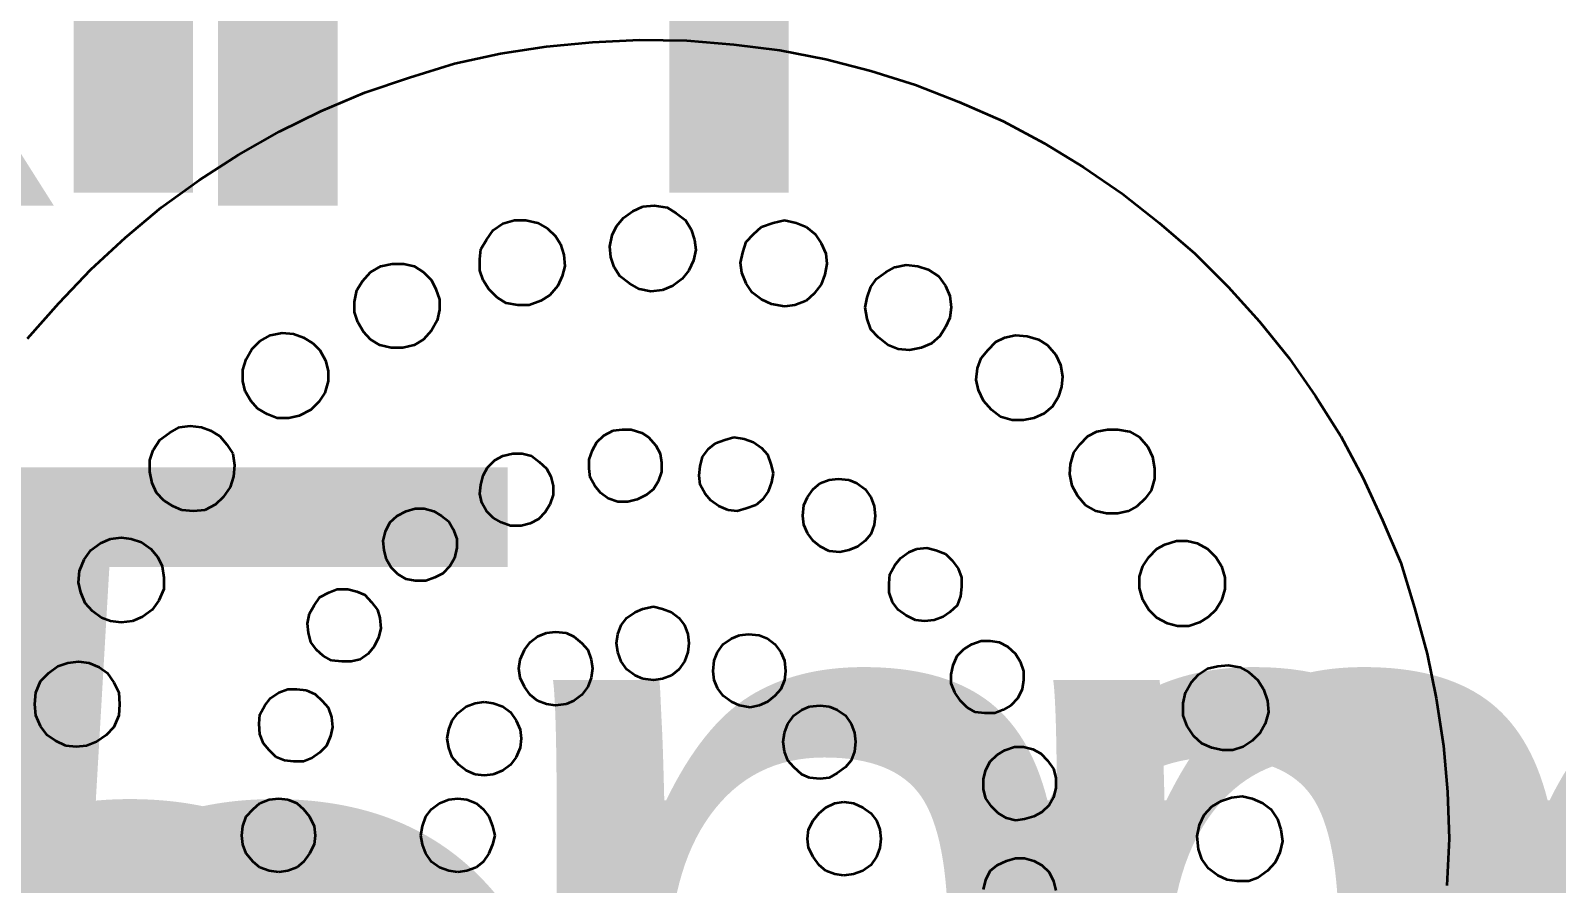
# Model space of a CAD drawing. Header units: millimetres. Extents: x 40 to 499, y -93 to 187.
# Drawn here: x 178.0843 to 178.3341, y 4.3794 to 4.519 of the extents above; entities that cross this region are included whole.
import ezdxf

# ---------------------------------------------------------------- set-up
doc = ezdxf.new("R2010")
doc.units = ezdxf.units.MM
doc.header["$MEASUREMENT"] = 0
doc.layers.add('Layer 1', color=7, linetype='Continuous')
doc.layers.add('Textos', color=7, linetype='Continuous', lineweight=5)
doc.styles.add('Arial', font='arial.ttf')

msp = doc.modelspace()

# ---------------------------------------------------------------- linework, layer by layer
msp.add_circle((169.94575, 37.03752), 130.18325)
at = {"layer": 'Layer 1', "color": 8, "lineweight": 35}
for points in [[(178.16126, 4.51524), (178.16879, 4.51642)], [(178.16879, 4.51642), (178.17632, 4.51712)], [(178.17632, 4.51712), (178.184, 4.51751)], [(178.184, 4.51751), (178.19176, 4.51736)], [(178.19176, 4.51736), (178.19945, 4.51673)], [(178.19945, 4.51673), (178.20698, 4.51579)], [(178.20698, 4.51579), (178.2145, 4.5143)], [(178.14637, 4.51132), (178.15374, 4.51359)], [(178.15374, 4.51359), (178.16126, 4.51524)], [(178.2145, 4.5143), (178.22187, 4.51242)], [(178.13907, 4.50889), (178.14637, 4.51132)], [(178.22187, 4.51242), (178.22917, 4.51014)], [(178.13186, 4.50583), (178.13907, 4.50889)], [(178.22917, 4.51014), (178.2363, 4.50732)], [(178.12511, 4.50246), (178.13186, 4.50583)], [(178.2363, 4.50732), (178.24352, 4.50418)], [(178.24352, 4.50418), (178.25026, 4.50058)], [(178.11837, 4.49869), (178.12511, 4.50246)], [(178.11194, 4.49454), (178.11837, 4.49869)], [(178.25026, 4.50058), (178.25669, 4.49666)], [(178.25669, 4.49666), (178.26304, 4.49227)], [(178.10575, 4.49007), (178.11194, 4.49454)], [(178.26304, 4.49227), (178.26908, 4.48756)], [(178.09987, 4.48513), (178.10575, 4.49007)], [(178.18024, 4.48701), (178.18141, 4.48834)], [(178.18141, 4.48834), (178.1829, 4.48944)], [(178.1829, 4.48944), (178.18455, 4.49023)], [(178.18455, 4.49023), (178.18643, 4.49038)], [(178.18643, 4.49038), (178.18855, 4.49007)], [(178.18855, 4.49007), (178.19004, 4.48913)], [(178.19004, 4.48913), (178.19153, 4.48795)], [(178.15899, 4.48474), (178.16009, 4.48631)], [(178.16009, 4.48631), (178.16165, 4.4874)], [(178.16165, 4.4874), (178.16354, 4.48795)], [(178.16354, 4.48795), (178.16542, 4.48795)], [(178.16542, 4.48795), (178.1673, 4.48756)], [(178.1673, 4.48756), (178.16895, 4.48662)], [(178.16895, 4.48662), (178.17028, 4.48536)], [(178.17953, 4.48552), (178.18024, 4.48701)], [(178.19153, 4.48795), (178.19247, 4.48646)], [(178.19247, 4.48646), (178.19302, 4.48474)], [(178.20149, 4.48442), (178.20266, 4.48568)], [(178.20266, 4.48568), (178.204, 4.48686)], [(178.204, 4.48686), (178.20588, 4.48756)], [(178.20588, 4.48756), (178.20776, 4.48795)], [(178.20776, 4.48795), (178.20964, 4.48756)], [(178.20964, 4.48756), (178.21129, 4.48686)], [(178.21129, 4.48686), (178.21278, 4.48568)], [(178.21278, 4.48568), (178.21372, 4.48419)], [(178.26908, 4.48756), (178.27488, 4.48254)], [(178.09422, 4.47988), (178.09987, 4.48513)], [(178.15789, 4.4816), (178.15805, 4.48325)], [(178.15805, 4.48325), (178.15899, 4.48474)], [(178.17028, 4.48536), (178.17106, 4.48403)], [(178.17106, 4.48403), (178.17161, 4.48231)], [(178.17914, 4.48364), (178.17953, 4.48552)], [(178.1793, 4.48191), (178.17914, 4.48364)], [(178.19302, 4.48474), (178.19326, 4.48309)], [(178.20094, 4.4827), (178.20149, 4.48442)], [(178.21372, 4.48419), (178.2145, 4.48254)], [(178.14166, 4.48043), (178.14354, 4.48082)], [(178.14354, 4.48082), (178.14542, 4.48082)], [(178.14542, 4.48082), (178.14715, 4.48043)], [(178.15789, 4.47972), (178.15789, 4.4816)], [(178.17161, 4.48231), (178.17177, 4.48043)], [(178.17985, 4.48027), (178.1793, 4.48191)], [(178.19286, 4.48137), (178.19208, 4.47972)], [(178.19326, 4.48309), (178.19286, 4.48137)], [(178.20055, 4.48097), (178.20094, 4.4827)], [(178.20078, 4.47933), (178.20055, 4.48097)], [(178.21466, 4.48082), (178.21435, 4.47909)], [(178.2145, 4.48254), (178.21466, 4.48082)], [(178.2258, 4.48027), (178.22768, 4.48066)], [(178.22768, 4.48066), (178.22956, 4.48043)], [(178.27488, 4.48254), (178.28037, 4.47705)], [(178.08897, 4.47439), (178.09422, 4.47988)], [(178.13868, 4.47799), (178.14001, 4.47948)], [(178.14001, 4.47948), (178.14166, 4.48043)], [(178.14715, 4.48043), (178.14864, 4.47948)], [(178.14864, 4.47948), (178.14997, 4.47815)], [(178.14997, 4.47815), (178.15068, 4.47666)], [(178.15844, 4.47815), (178.15789, 4.47972)], [(178.15938, 4.47666), (178.15844, 4.47815)], [(178.17138, 4.47878), (178.17067, 4.47721)], [(178.17177, 4.48043), (178.17138, 4.47878)], [(178.18079, 4.47878), (178.17985, 4.48027)], [(178.18235, 4.4776), (178.18079, 4.47878)], [(178.19098, 4.47839), (178.18949, 4.47721)], [(178.19208, 4.47972), (178.19098, 4.47839)], [(178.20149, 4.4776), (178.20078, 4.47933)], [(178.21435, 4.47909), (178.21372, 4.47745)], [(178.22187, 4.47705), (178.22282, 4.47839)], [(178.22282, 4.47839), (178.22431, 4.47948)], [(178.22431, 4.47948), (178.2258, 4.48027)], [(178.22956, 4.48043), (178.23128, 4.47988)], [(178.23128, 4.47988), (178.23293, 4.47878)], [(178.23293, 4.47878), (178.23411, 4.47721)], [(178.13735, 4.47462), (178.13774, 4.4765)], [(178.13774, 4.4765), (178.13868, 4.47799)], [(178.15068, 4.47666), (178.1513, 4.47501)], [(178.16071, 4.47533), (178.15938, 4.47666)], [(178.16934, 4.47572), (178.16785, 4.47478)], [(178.17067, 4.47721), (178.16934, 4.47572)], [(178.184, 4.47666), (178.18235, 4.4776)], [(178.18588, 4.47627), (178.184, 4.47666)], [(178.18777, 4.4765), (178.18588, 4.47627)], [(178.18949, 4.47721), (178.18777, 4.4765)], [(178.20243, 4.47611), (178.20149, 4.4776)], [(178.204, 4.47501), (178.20243, 4.47611)], [(178.21262, 4.47596), (178.21129, 4.47478)], [(178.21372, 4.47745), (178.21262, 4.47596)], [(178.22125, 4.47533), (178.22187, 4.47705)], [(178.23411, 4.47721), (178.23481, 4.47556)], [(178.28037, 4.47705), (178.28547, 4.47141)], [(178.08387, 4.46858), (178.08897, 4.47439)], [(178.13735, 4.4729), (178.13735, 4.47462)], [(178.1513, 4.47329), (178.15091, 4.47156)], [(178.1513, 4.47501), (178.1513, 4.47329)], [(178.1622, 4.47439), (178.16071, 4.47533)], [(178.16409, 4.47407), (178.1622, 4.47439)], [(178.16597, 4.47407), (178.16409, 4.47407)], [(178.16785, 4.47478), (178.16597, 4.47407)], [(178.20564, 4.47423), (178.204, 4.47501)], [(178.20776, 4.47384), (178.20564, 4.47423)], [(178.20941, 4.47407), (178.20776, 4.47384)], [(178.21129, 4.47478), (178.20941, 4.47407)], [(178.22093, 4.47368), (178.22125, 4.47533)], [(178.22125, 4.4718), (178.22093, 4.47368)], [(178.23481, 4.47556), (178.23505, 4.47368)], [(178.23505, 4.47368), (178.23481, 4.47196)], [(178.1379, 4.47125), (178.13735, 4.4729)], [(178.13884, 4.46968), (178.1379, 4.47125)], [(178.15091, 4.47156), (178.14997, 4.46992)], [(178.22187, 4.47008), (178.22125, 4.4718)], [(178.23481, 4.47196), (178.23411, 4.47047)], [(178.28547, 4.47141), (178.29033, 4.46537)], [(178.12057, 4.46686), (178.1219, 4.46819)], [(178.1219, 4.46819), (178.12363, 4.46913)], [(178.12363, 4.46913), (178.12551, 4.46953)], [(178.12551, 4.46953), (178.12739, 4.46937)], [(178.12739, 4.46937), (178.12904, 4.46874)], [(178.12904, 4.46874), (178.1306, 4.4678)], [(178.14001, 4.46843), (178.13884, 4.46968)], [(178.1415, 4.46749), (178.14001, 4.46843)], [(178.14864, 4.46843), (178.14715, 4.46749)], [(178.14997, 4.46992), (178.14864, 4.46843)], [(178.22313, 4.46874), (178.22187, 4.47008)], [(178.2247, 4.46749), (178.22313, 4.46874)], [(178.23317, 4.46898), (178.23183, 4.4678)], [(178.23411, 4.47047), (178.23317, 4.46898)], [(178.24234, 4.46804), (178.24383, 4.46874)], [(178.24383, 4.46874), (178.24555, 4.46913)], [(178.24555, 4.46913), (178.24744, 4.46898)], [(178.24744, 4.46898), (178.24932, 4.46843)], [(178.24932, 4.46843), (178.25081, 4.46749)], [(178.11963, 4.46521), (178.12057, 4.46686)], [(178.1306, 4.4678), (178.1317, 4.4667)], [(178.1317, 4.4667), (178.13264, 4.46498)], [(178.14339, 4.4671), (178.1415, 4.46749)], [(178.14527, 4.4671), (178.14339, 4.4671)], [(178.14715, 4.46749), (178.14527, 4.4671)], [(178.22634, 4.46686), (178.2247, 4.46749)], [(178.22823, 4.4667), (178.22634, 4.46686)], [(178.23011, 4.4671), (178.22823, 4.4667)], [(178.23183, 4.4678), (178.23011, 4.4671)], [(178.23991, 4.46537), (178.24101, 4.4667)], [(178.24101, 4.4667), (178.24234, 4.46804)], [(178.25081, 4.46749), (178.25214, 4.46592)], [(178.25214, 4.46592), (178.25293, 4.46427)], [(178.11908, 4.46349), (178.11963, 4.46521)], [(178.11908, 4.46161), (178.11908, 4.46349)], [(178.13264, 4.46498), (178.13303, 4.46333)], [(178.13303, 4.46333), (178.13303, 4.46161)], [(178.23913, 4.46184), (178.23936, 4.46372)], [(178.23936, 4.46372), (178.23991, 4.46537)], [(178.25293, 4.46427), (178.25324, 4.46239)], [(178.29033, 4.46537), (178.29464, 4.45918)], [(178.11947, 4.45996), (178.11908, 4.46161)], [(178.13303, 4.46161), (178.13249, 4.45973)], [(178.23952, 4.46012), (178.23913, 4.46184)], [(178.25308, 4.46067), (178.25253, 4.45902)], [(178.25324, 4.46239), (178.25308, 4.46067)], [(178.12041, 4.45839), (178.11947, 4.45996)], [(178.12151, 4.45714), (178.12041, 4.45839)], [(178.13154, 4.45823), (178.13021, 4.4569)], [(178.13249, 4.45973), (178.13154, 4.45823)], [(178.2403, 4.45839), (178.23952, 4.46012)], [(178.24163, 4.4569), (178.2403, 4.45839)], [(178.25253, 4.45902), (178.25159, 4.45745)], [(178.29464, 4.45918), (178.2988, 4.45259)], [(178.12308, 4.4562), (178.12151, 4.45714)], [(178.12472, 4.45557), (178.12308, 4.4562)], [(178.12833, 4.45596), (178.12661, 4.45557)], [(178.13021, 4.4569), (178.12833, 4.45596)], [(178.24312, 4.4558), (178.24163, 4.4569)], [(178.24501, 4.45525), (178.24312, 4.4558)], [(178.25026, 4.45635), (178.24853, 4.45557)], [(178.25159, 4.45745), (178.25026, 4.45635)], [(178.10708, 4.45314), (178.10873, 4.45408)], [(178.10873, 4.45408), (178.11045, 4.45431)], [(178.11045, 4.45431), (178.11233, 4.45408)], [(178.11233, 4.45408), (178.11382, 4.45353)], [(178.11382, 4.45353), (178.11531, 4.45259)], [(178.12661, 4.45557), (178.12472, 4.45557)], [(178.1782, 4.45275), (178.17969, 4.45353)], [(178.17969, 4.45353), (178.18118, 4.45369)], [(178.18118, 4.45369), (178.18267, 4.45369)], [(178.18267, 4.45369), (178.18439, 4.45314)], [(178.24689, 4.45525), (178.24501, 4.45525)], [(178.24853, 4.45557), (178.24689, 4.45525)], [(178.25739, 4.45259), (178.25889, 4.45337)], [(178.25889, 4.45337), (178.26061, 4.45369)], [(178.26061, 4.45369), (178.26233, 4.45369)], [(178.26233, 4.45369), (178.26422, 4.45337)], [(178.26422, 4.45337), (178.26586, 4.45243)], [(178.10441, 4.45032), (178.10551, 4.45204)], [(178.10551, 4.45204), (178.10708, 4.45314)], [(178.11531, 4.45259), (178.11649, 4.45126)], [(178.11649, 4.45126), (178.11743, 4.44977)], [(178.17632, 4.45032), (178.17702, 4.45165)], [(178.17702, 4.45165), (178.1782, 4.45275)], [(178.18439, 4.45314), (178.18549, 4.45243)], [(178.18549, 4.45243), (178.18667, 4.4511)], [(178.18667, 4.4511), (178.18737, 4.44977)], [(178.19529, 4.45055), (178.19647, 4.45149)], [(178.19647, 4.45149), (178.19796, 4.45204)], [(178.19796, 4.45204), (178.19945, 4.45243)], [(178.19945, 4.45243), (178.20117, 4.4522)], [(178.20117, 4.4522), (178.20266, 4.45165)], [(178.20266, 4.45165), (178.204, 4.45071)], [(178.204, 4.45071), (178.20494, 4.44961)], [(178.25512, 4.44992), (178.25606, 4.45126)], [(178.25606, 4.45126), (178.25739, 4.45259)], [(178.26586, 4.45243), (178.2672, 4.45086)], [(178.2672, 4.45086), (178.26798, 4.44922)], [(178.2988, 4.45259), (178.3024, 4.44585)], [(178.10387, 4.44867), (178.10441, 4.45032)], [(178.10387, 4.44679), (178.10387, 4.44867)], [(178.11743, 4.44977), (178.11774, 4.44788)], [(178.15915, 4.44749), (178.16032, 4.44867)], [(178.16032, 4.44867), (178.16165, 4.44937)], [(178.16165, 4.44937), (178.1633, 4.44977)], [(178.1633, 4.44977), (178.16479, 4.44977)], [(178.16479, 4.44977), (178.16636, 4.44937)], [(178.16636, 4.44937), (178.16761, 4.44843)], [(178.16761, 4.44843), (178.16879, 4.44734)], [(178.17577, 4.44882), (178.17632, 4.45032)], [(178.17577, 4.44734), (178.17577, 4.44882)], [(178.18737, 4.44977), (178.18761, 4.44828)], [(178.18761, 4.44828), (178.18761, 4.44679)], [(178.19396, 4.44773), (178.19435, 4.44922)], [(178.19435, 4.44922), (178.19529, 4.45055)], [(178.20494, 4.44961), (178.20549, 4.44804)], [(178.25457, 4.44804), (178.25512, 4.44992)], [(178.26798, 4.44922), (178.26829, 4.44734)], [(178.10426, 4.4449), (178.10387, 4.44679)], [(178.11759, 4.446), (178.11704, 4.44428)], [(178.11774, 4.44788), (178.11759, 4.446)], [(178.15805, 4.44467), (178.15844, 4.44616)], [(178.15844, 4.44616), (178.15915, 4.44749)], [(178.16879, 4.44734), (178.1695, 4.446)], [(178.1695, 4.446), (178.16989, 4.44451)], [(178.17593, 4.44585), (178.17577, 4.44734)], [(178.17671, 4.44451), (178.17593, 4.44585)], [(178.18761, 4.44679), (178.18706, 4.44522)], [(178.1938, 4.44616), (178.19396, 4.44773)], [(178.19396, 4.44467), (178.1938, 4.44616)], [(178.20549, 4.44804), (178.20588, 4.44655)], [(178.20588, 4.44655), (178.20564, 4.44506)], [(178.25442, 4.44639), (178.25457, 4.44804)], [(178.25481, 4.44451), (178.25442, 4.44639)], [(178.26829, 4.44734), (178.26829, 4.44561)], [(178.3024, 4.44585), (178.30562, 4.43887)], [(178.10496, 4.44334), (178.10426, 4.4449)], [(178.10614, 4.44208), (178.10496, 4.44334)], [(178.11704, 4.44428), (178.11586, 4.44263)], [(178.15789, 4.44318), (178.15805, 4.44467)], [(178.1582, 4.44169), (178.15789, 4.44318)], [(178.16989, 4.44451), (178.16989, 4.44302)], [(178.17765, 4.44334), (178.17671, 4.44451)], [(178.17891, 4.4424), (178.17765, 4.44334)], [(178.18628, 4.44396), (178.18518, 4.44302)], [(178.18706, 4.44522), (178.18628, 4.44396)], [(178.19474, 4.44318), (178.19396, 4.44467)], [(178.19568, 4.44208), (178.19474, 4.44318)], [(178.20509, 4.44357), (178.20415, 4.44224)], [(178.20564, 4.44506), (178.20509, 4.44357)], [(178.21152, 4.44263), (178.21246, 4.44396)], [(178.21246, 4.44396), (178.21356, 4.4449)], [(178.21356, 4.4449), (178.21505, 4.44545)], [(178.21505, 4.44545), (178.21654, 4.44561)], [(178.21654, 4.44561), (178.21827, 4.44545)], [(178.21827, 4.44545), (178.2196, 4.4449)], [(178.2196, 4.4449), (178.22093, 4.44396)], [(178.22093, 4.44396), (178.22187, 4.44263)], [(178.25575, 4.44279), (178.25481, 4.44451)], [(178.26775, 4.44373), (178.2668, 4.4424)], [(178.26829, 4.44561), (178.26775, 4.44373)], [(178.10763, 4.44114), (178.10614, 4.44208)], [(178.10912, 4.44051), (178.10763, 4.44114)], [(178.11461, 4.44145), (178.11288, 4.44051)], [(178.11586, 4.44263), (178.11461, 4.44145)], [(178.14581, 4.44036), (178.14731, 4.44075)], [(178.14731, 4.44075), (178.14879, 4.44075)], [(178.14879, 4.44075), (178.15036, 4.44036)], [(178.15899, 4.44036), (178.1582, 4.44169)], [(178.16934, 4.44145), (178.16855, 4.4402)], [(178.16989, 4.44302), (178.16934, 4.44145)], [(178.18047, 4.44185), (178.17891, 4.4424)], [(178.18212, 4.44185), (178.18047, 4.44185)], [(178.18361, 4.44224), (178.18212, 4.44185)], [(178.18518, 4.44302), (178.18361, 4.44224)], [(178.19702, 4.44114), (178.19568, 4.44208)], [(178.19851, 4.44051), (178.19702, 4.44114)], [(178.20149, 4.44075), (178.2, 4.44036)], [(178.20306, 4.4413), (178.20149, 4.44075)], [(178.20415, 4.44224), (178.20306, 4.4413)], [(178.21074, 4.43957), (178.2109, 4.4413)], [(178.2109, 4.4413), (178.21152, 4.44263)], [(178.22187, 4.44263), (178.22242, 4.44114)], [(178.22242, 4.44114), (178.22258, 4.43957)], [(178.257, 4.4413), (178.25575, 4.44279)], [(178.25873, 4.44036), (178.257, 4.4413)], [(178.26547, 4.44114), (178.26398, 4.44036)], [(178.2668, 4.4424), (178.26547, 4.44114)], [(178.111, 4.44036), (178.10912, 4.44051)], [(178.11288, 4.44051), (178.111, 4.44036)], [(178.14244, 4.43699), (178.14315, 4.43847)], [(178.14315, 4.43847), (178.14433, 4.43957)], [(178.14433, 4.43957), (178.14581, 4.44036)], [(178.15036, 4.44036), (178.15162, 4.43957)], [(178.15162, 4.43957), (178.15279, 4.43863)], [(178.15279, 4.43863), (178.1535, 4.43738)], [(178.16009, 4.43926), (178.15899, 4.44036)], [(178.16142, 4.43847), (178.16009, 4.43926)], [(178.16291, 4.43793), (178.16142, 4.43847)], [(178.16612, 4.43832), (178.16463, 4.43793)], [(178.16746, 4.43902), (178.16612, 4.43832)], [(178.16855, 4.4402), (178.16746, 4.43902)], [(178.2, 4.44036), (178.19851, 4.44051)], [(178.2109, 4.43808), (178.21074, 4.43957)], [(178.22258, 4.43957), (178.22242, 4.43808)], [(178.26045, 4.43997), (178.25873, 4.44036)], [(178.26233, 4.43997), (178.26045, 4.43997)], [(178.26398, 4.44036), (178.26233, 4.43997)], [(178.30562, 4.43887), (178.3086, 4.43189)], [(178.09579, 4.4351), (178.09744, 4.43581)], [(178.09744, 4.43581), (178.09916, 4.43604)], [(178.09916, 4.43604), (178.10081, 4.43581)], [(178.10081, 4.43581), (178.10253, 4.43526)], [(178.14205, 4.4355), (178.14244, 4.43699)], [(178.1535, 4.43738), (178.15413, 4.43581)], [(178.15413, 4.43581), (178.15413, 4.43432)], [(178.16463, 4.43793), (178.16291, 4.43793)], [(178.21152, 4.43675), (178.2109, 4.43808)], [(178.21246, 4.4355), (178.21152, 4.43675)], [(178.22187, 4.43659), (178.22093, 4.4355)], [(178.22242, 4.43808), (178.22187, 4.43659)], [(178.09312, 4.43244), (178.09422, 4.43393)], [(178.09422, 4.43393), (178.09579, 4.4351)], [(178.10253, 4.43526), (178.10402, 4.43416)], [(178.10402, 4.43416), (178.1052, 4.43283)], [(178.14221, 4.43393), (178.14205, 4.4355)], [(178.1426, 4.43244), (178.14221, 4.43393)], [(178.15413, 4.43432), (178.15374, 4.43267)], [(178.21356, 4.43455), (178.21246, 4.4355)], [(178.21505, 4.43377), (178.21356, 4.43455)], [(178.21678, 4.43361), (178.21505, 4.43377)], [(178.21827, 4.43393), (178.21678, 4.43361)], [(178.21976, 4.43455), (178.21827, 4.43393)], [(178.22093, 4.4355), (178.21976, 4.43455)], [(178.22674, 4.43267), (178.22807, 4.43361)], [(178.22807, 4.43361), (178.2294, 4.43416)], [(178.2294, 4.43416), (178.23105, 4.43432)], [(178.23105, 4.43432), (178.23254, 4.43393)], [(178.23254, 4.43393), (178.23411, 4.43338)], [(178.23411, 4.43338), (178.2352, 4.43228)], [(178.26735, 4.43283), (178.26869, 4.43416)], [(178.26869, 4.43416), (178.27002, 4.43487)], [(178.27002, 4.43487), (178.2719, 4.4355)], [(178.2719, 4.4355), (178.27363, 4.4355)], [(178.27363, 4.4355), (178.27527, 4.4351)], [(178.27527, 4.4351), (178.277, 4.43416)], [(178.277, 4.43416), (178.27833, 4.43283)], [(178.09234, 4.43056), (178.09312, 4.43244)], [(178.1052, 4.43283), (178.1059, 4.43134)], [(178.1059, 4.43134), (178.10614, 4.42946)], [(178.14339, 4.4311), (178.1426, 4.43244)], [(178.14448, 4.43001), (178.14339, 4.4311)], [(178.15295, 4.43134), (178.15185, 4.43016)], [(178.15374, 4.43267), (178.15295, 4.43134)], [(178.22501, 4.43001), (178.2258, 4.4315)], [(178.2258, 4.4315), (178.22674, 4.43267)], [(178.2352, 4.43228), (178.23615, 4.43095)], [(178.23615, 4.43095), (178.23669, 4.42946)], [(178.26586, 4.42962), (178.26641, 4.43134)], [(178.26641, 4.43134), (178.26735, 4.43283)], [(178.27833, 4.43283), (178.27927, 4.43134)], [(178.27927, 4.43134), (178.27982, 4.42946)], [(178.3086, 4.43189), (178.31087, 4.42452)], [(178.09218, 4.42867), (178.09234, 4.43056)], [(178.09257, 4.42703), (178.09218, 4.42867)], [(178.10614, 4.42946), (178.10614, 4.42758)], [(178.14581, 4.42922), (178.14448, 4.43001)], [(178.14731, 4.42891), (178.14581, 4.42922)], [(178.14903, 4.42891), (178.14731, 4.42891)], [(178.15052, 4.42946), (178.14903, 4.42891)], [(178.15185, 4.43016), (178.15052, 4.42946)], [(178.22485, 4.42852), (178.22501, 4.43001)], [(178.22485, 4.42703), (178.22485, 4.42852)], [(178.23669, 4.42946), (178.23669, 4.42797)], [(178.26586, 4.42773), (178.26586, 4.42962)], [(178.27982, 4.42946), (178.27982, 4.42758)], [(178.09328, 4.4253), (178.09257, 4.42703)], [(178.10535, 4.42569), (178.10426, 4.4242)], [(178.10614, 4.42758), (178.10535, 4.42569)], [(178.13076, 4.42491), (178.1317, 4.42624)], [(178.1317, 4.42624), (178.13319, 4.42703)], [(178.13319, 4.42703), (178.13452, 4.42758)], [(178.13452, 4.42758), (178.13625, 4.42758)], [(178.13625, 4.42758), (178.13774, 4.42718)], [(178.13774, 4.42718), (178.13907, 4.42664)], [(178.13907, 4.42664), (178.14017, 4.42546)], [(178.2254, 4.42546), (178.22485, 4.42703)], [(178.23654, 4.4264), (178.23599, 4.42491)], [(178.23669, 4.42797), (178.23654, 4.4264)], [(178.26641, 4.42585), (178.26586, 4.42773)], [(178.26735, 4.4242), (178.26641, 4.42585)], [(178.27927, 4.42569), (178.27833, 4.4242)], [(178.27982, 4.42758), (178.27927, 4.42569)], [(178.09446, 4.42397), (178.09328, 4.4253)], [(178.09595, 4.42287), (178.09446, 4.42397)], [(178.10426, 4.4242), (178.10269, 4.42303)], [(178.12966, 4.42193), (178.12998, 4.42358)], [(178.12998, 4.42358), (178.13076, 4.42491)], [(178.14017, 4.42546), (178.14111, 4.4242)], [(178.14111, 4.4242), (178.1415, 4.42287)], [(178.18196, 4.42287), (178.1833, 4.42381)], [(178.1833, 4.42381), (178.18455, 4.42436)], [(178.18455, 4.42436), (178.18628, 4.42475)], [(178.18628, 4.42475), (178.18777, 4.42436)], [(178.18777, 4.42436), (178.18926, 4.42381)], [(178.18926, 4.42381), (178.19043, 4.42287)], [(178.22634, 4.4242), (178.2254, 4.42546)], [(178.22768, 4.42326), (178.22634, 4.4242)], [(178.22917, 4.42248), (178.22768, 4.42326)], [(178.23481, 4.42381), (178.23372, 4.42303)], [(178.23599, 4.42491), (178.23481, 4.42381)], [(178.26869, 4.42287), (178.26735, 4.4242)], [(178.27833, 4.4242), (178.27715, 4.42303)], [(178.31087, 4.42452), (178.31291, 4.41699)], [(178.09744, 4.42232), (178.09595, 4.42287)], [(178.09916, 4.42209), (178.09744, 4.42232)], [(178.10104, 4.42232), (178.09916, 4.42209)], [(178.10269, 4.42303), (178.10104, 4.42232)], [(178.12982, 4.42044), (178.12966, 4.42193)], [(178.14166, 4.42115), (178.14127, 4.41966)], [(178.1415, 4.42287), (178.14166, 4.42115)], [(178.18047, 4.42021), (178.18102, 4.42169)], [(178.18102, 4.42169), (178.18196, 4.42287)], [(178.19043, 4.42287), (178.19137, 4.42169)], [(178.19137, 4.42169), (178.19192, 4.42021)], [(178.23066, 4.42232), (178.22917, 4.42248)], [(178.23222, 4.42248), (178.23066, 4.42232)], [(178.23372, 4.42303), (178.23222, 4.42248)], [(178.27041, 4.42193), (178.26869, 4.42287)], [(178.27206, 4.42154), (178.27041, 4.42193)], [(178.27394, 4.42154), (178.27206, 4.42154)], [(178.27567, 4.42209), (178.27394, 4.42154)], [(178.27715, 4.42303), (178.27567, 4.42209)], [(178.13021, 4.41887), (178.12982, 4.42044)], [(178.13115, 4.41762), (178.13021, 4.41887)], [(178.14127, 4.41966), (178.14056, 4.41817)], [(178.16518, 4.41762), (178.16612, 4.41887)], [(178.16612, 4.41887), (178.1673, 4.41981)], [(178.1673, 4.41981), (178.16879, 4.42044)], [(178.16879, 4.42044), (178.17028, 4.4206)], [(178.17028, 4.4206), (178.172, 4.42044)], [(178.172, 4.42044), (178.17326, 4.41981)], [(178.17326, 4.41981), (178.17459, 4.41871)], [(178.17459, 4.41871), (178.17553, 4.41762)], [(178.18024, 4.41871), (178.18047, 4.42021)], [(178.18047, 4.41723), (178.18024, 4.41871)], [(178.19192, 4.42021), (178.19208, 4.41871)], [(178.19208, 4.41871), (178.19192, 4.41723)], [(178.19678, 4.41723), (178.19772, 4.41856)], [(178.19772, 4.41856), (178.19906, 4.4195)], [(178.19906, 4.4195), (178.20039, 4.42005)], [(178.20039, 4.42005), (178.20188, 4.42021)], [(178.20188, 4.42021), (178.20361, 4.42005)], [(178.20361, 4.42005), (178.20494, 4.4195)], [(178.20494, 4.4195), (178.20619, 4.41856)], [(178.20619, 4.41856), (178.20713, 4.41723)], [(178.23709, 4.41777), (178.23842, 4.41856)], [(178.23842, 4.41856), (178.23991, 4.41911)], [(178.23991, 4.41911), (178.2414, 4.41911)], [(178.2414, 4.41911), (178.24289, 4.41887)], [(178.24289, 4.41887), (178.24422, 4.41817)], [(178.09046, 4.4155), (178.09218, 4.41574)], [(178.09218, 4.41574), (178.09391, 4.4155)], [(178.13225, 4.41668), (178.13115, 4.41762)], [(178.13358, 4.41589), (178.13225, 4.41668)], [(178.13531, 4.41574), (178.13358, 4.41589)], [(178.1368, 4.41574), (178.13531, 4.41574)], [(178.13829, 4.41605), (178.1368, 4.41574)], [(178.13962, 4.41699), (178.13829, 4.41605)], [(178.14056, 4.41817), (178.13962, 4.41699)], [(178.16424, 4.41456), (178.16448, 4.41605)], [(178.16448, 4.41605), (178.16518, 4.41762)], [(178.17553, 4.41762), (178.17608, 4.41605)], [(178.17608, 4.41605), (178.17632, 4.41456)], [(178.18102, 4.41574), (178.18047, 4.41723)], [(178.18196, 4.4144), (178.18102, 4.41574)], [(178.19137, 4.41574), (178.19043, 4.4144)], [(178.19192, 4.41723), (178.19137, 4.41574)], [(178.19608, 4.41417), (178.19623, 4.41589)], [(178.19623, 4.41589), (178.19678, 4.41723)], [(178.20713, 4.41723), (178.20776, 4.41589)], [(178.20776, 4.41589), (178.20792, 4.41417)], [(178.23536, 4.41511), (178.23599, 4.41668)], [(178.23599, 4.41668), (178.23709, 4.41777)], [(178.24422, 4.41817), (178.24555, 4.41699)], [(178.24555, 4.41699), (178.24634, 4.41574)], [(178.24634, 4.41574), (178.24689, 4.41417)], [(178.31291, 4.41699), (178.3144, 4.4097)], [(178.08599, 4.41252), (178.08732, 4.41385)], [(178.08732, 4.41385), (178.08881, 4.41495)], [(178.08881, 4.41495), (178.09046, 4.4155)], [(178.09391, 4.4155), (178.09555, 4.41479)], [(178.09555, 4.41479), (178.09689, 4.41385)], [(178.09689, 4.41385), (178.09798, 4.41229)], [(178.16448, 4.41307), (178.16424, 4.41456)], [(178.17632, 4.41456), (178.17608, 4.41307)], [(178.1833, 4.41346), (178.18196, 4.4144)], [(178.18455, 4.41291), (178.1833, 4.41346)], [(178.18926, 4.41346), (178.18777, 4.41291)], [(178.19043, 4.4144), (178.18926, 4.41346)], [(178.19623, 4.41268), (178.19608, 4.41417)], [(178.20792, 4.41417), (178.20776, 4.41268)], [(178.23505, 4.41362), (178.23536, 4.41511)], [(178.23505, 4.41213), (178.23505, 4.41362)], [(178.24689, 4.41417), (178.24689, 4.41268)], [(178.27433, 4.41229), (178.27551, 4.41362)], [(178.27551, 4.41362), (178.277, 4.41456)], [(178.277, 4.41456), (178.27865, 4.41495)], [(178.27865, 4.41495), (178.28037, 4.41511)], [(178.28037, 4.41511), (178.28225, 4.41479)], [(178.28225, 4.41479), (178.28374, 4.41401)], [(178.28374, 4.41401), (178.28523, 4.41268)], [(178.0852, 4.41064), (178.08599, 4.41252)], [(178.09798, 4.41229), (178.09877, 4.41064)], [(178.12496, 4.41064), (178.12645, 4.41119)], [(178.12645, 4.41119), (178.12794, 4.41119)], [(178.12794, 4.41119), (178.12943, 4.41103)], [(178.12943, 4.41103), (178.13092, 4.4104)], [(178.16518, 4.41158), (178.16448, 4.41307)], [(178.16612, 4.41025), (178.16518, 4.41158)], [(178.17553, 4.41158), (178.17459, 4.41025)], [(178.17608, 4.41307), (178.17553, 4.41158)], [(178.18628, 4.41268), (178.18455, 4.41291)], [(178.18777, 4.41291), (178.18628, 4.41268)], [(178.19678, 4.41134), (178.19623, 4.41268)], [(178.19772, 4.41009), (178.19678, 4.41134)], [(178.20713, 4.41119), (178.20619, 4.41009)], [(178.20776, 4.41268), (178.20713, 4.41119)], [(178.2356, 4.41064), (178.23505, 4.41213)], [(178.24665, 4.41119), (178.24595, 4.4097)], [(178.24689, 4.41268), (178.24665, 4.41119)], [(178.27339, 4.41064), (178.27433, 4.41229)], [(178.28523, 4.41268), (178.28617, 4.41119)], [(178.28617, 4.41119), (178.2868, 4.40931)], [(178.08505, 4.40876), (178.0852, 4.41064)], [(178.0852, 4.40688), (178.08505, 4.40876)], [(178.09877, 4.41064), (178.09893, 4.40876)], [(178.09893, 4.40876), (178.09877, 4.40688)], [(178.1219, 4.40703), (178.12268, 4.40852)], [(178.12268, 4.40852), (178.12363, 4.4097)], [(178.12363, 4.4097), (178.12496, 4.41064)], [(178.13092, 4.4104), (178.13209, 4.40931)], [(178.13209, 4.40931), (178.13303, 4.40821)], [(178.13303, 4.40821), (178.13358, 4.40664)], [(178.15428, 4.40727), (178.15562, 4.40836)], [(178.15562, 4.40836), (178.15711, 4.40891)], [(178.15711, 4.40891), (178.1586, 4.40915)], [(178.1586, 4.40915), (178.16009, 4.40891)], [(178.16009, 4.40891), (178.16165, 4.40836)], [(178.16165, 4.40836), (178.16291, 4.40742)], [(178.1673, 4.40931), (178.16612, 4.41025)], [(178.16879, 4.40876), (178.1673, 4.40931)], [(178.17028, 4.40852), (178.16879, 4.40876)], [(178.172, 4.40876), (178.17028, 4.40852)], [(178.17326, 4.40931), (178.172, 4.40876)], [(178.17459, 4.41025), (178.17326, 4.40931)], [(178.19906, 4.40915), (178.19772, 4.41009)], [(178.20039, 4.40852), (178.19906, 4.40915)], [(178.20211, 4.40821), (178.20039, 4.40852)], [(178.20361, 4.40852), (178.20211, 4.40821)], [(178.20494, 4.40915), (178.20361, 4.40852)], [(178.20619, 4.41009), (178.20494, 4.40915)], [(178.21058, 4.40782), (178.21184, 4.40836)], [(178.21184, 4.40836), (178.21356, 4.40852)], [(178.21356, 4.40852), (178.21505, 4.40836)], [(178.21505, 4.40836), (178.21639, 4.40782)], [(178.23654, 4.40931), (178.2356, 4.41064)], [(178.23764, 4.40821), (178.23654, 4.40931)], [(178.23897, 4.40742), (178.23764, 4.40821)], [(178.24477, 4.40852), (178.24352, 4.40782)], [(178.24595, 4.4097), (178.24477, 4.40852)], [(178.273, 4.40891), (178.27339, 4.41064)], [(178.273, 4.40688), (178.273, 4.40891)], [(178.2868, 4.40931), (178.28696, 4.40742)], [(178.3144, 4.4097), (178.31558, 4.40193)], [(178.08599, 4.40515), (178.0852, 4.40688)], [(178.09877, 4.40688), (178.09798, 4.40499)], [(178.12174, 4.40554), (178.1219, 4.40703)], [(178.13358, 4.40664), (178.13374, 4.40499)], [(178.15279, 4.4046), (178.15334, 4.40609)], [(178.15334, 4.40609), (178.15428, 4.40727)], [(178.16291, 4.40742), (178.16385, 4.40609)], [(178.16385, 4.40609), (178.16448, 4.4046)], [(178.20831, 4.40554), (178.20925, 4.40688)], [(178.20925, 4.40688), (178.21058, 4.40782)], [(178.21639, 4.40782), (178.21772, 4.40688)], [(178.21772, 4.40688), (178.21866, 4.40554)], [(178.24046, 4.40727), (178.23897, 4.40742)], [(178.24218, 4.40727), (178.24046, 4.40727)], [(178.24352, 4.40782), (178.24218, 4.40727)], [(178.27363, 4.40515), (178.273, 4.40688)], [(178.28696, 4.40742), (178.28641, 4.40554)], [(178.08709, 4.40366), (178.08599, 4.40515)], [(178.08842, 4.40272), (178.08709, 4.40366)], [(178.09673, 4.40366), (178.09516, 4.40256)], [(178.09798, 4.40499), (178.09673, 4.40366)], [(178.1219, 4.40382), (178.12174, 4.40554)], [(178.12245, 4.40233), (178.1219, 4.40382)], [(178.13343, 4.4035), (178.1328, 4.40193)], [(178.13374, 4.40499), (178.13343, 4.4035)], [(178.15256, 4.40311), (178.15279, 4.4046)], [(178.16448, 4.4046), (178.16463, 4.40311)], [(178.20753, 4.40256), (178.20776, 4.40405)], [(178.20776, 4.40405), (178.20831, 4.40554)], [(178.21866, 4.40554), (178.21921, 4.40405)], [(178.21921, 4.40405), (178.21937, 4.40256)], [(178.27472, 4.4035), (178.27363, 4.40515)], [(178.27606, 4.40233), (178.27472, 4.4035)], [(178.28562, 4.40405), (178.28429, 4.40272)], [(178.28641, 4.40554), (178.28562, 4.40405)], [(178.09014, 4.40193), (178.08842, 4.40272)], [(178.09179, 4.40178), (178.09014, 4.40193)], [(178.09352, 4.40193), (178.09179, 4.40178)], [(178.09516, 4.40256), (178.09352, 4.40193)], [(178.12339, 4.40123), (178.12245, 4.40233)], [(178.12457, 4.40005), (178.12339, 4.40123)], [(178.1317, 4.40084), (178.13037, 4.3999)], [(178.1328, 4.40193), (178.1317, 4.40084)], [(178.15279, 4.40162), (178.15256, 4.40311)], [(178.15334, 4.40005), (178.15279, 4.40162)], [(178.16448, 4.40162), (178.16385, 4.40005)], [(178.16463, 4.40311), (178.16448, 4.40162)], [(178.20776, 4.40099), (178.20753, 4.40256)], [(178.20831, 4.3995), (178.20776, 4.40099)], [(178.21921, 4.40099), (178.21866, 4.3995)], [(178.21937, 4.40256), (178.21921, 4.40099)], [(178.24257, 4.40045), (178.24383, 4.40123)], [(178.24383, 4.40123), (178.2454, 4.40178)], [(178.2454, 4.40178), (178.24689, 4.40178)], [(178.24689, 4.40178), (178.24838, 4.40139)], [(178.24838, 4.40139), (178.24971, 4.40068)], [(178.2777, 4.40162), (178.27606, 4.40233)], [(178.27943, 4.40123), (178.2777, 4.40162)], [(178.28115, 4.40123), (178.27943, 4.40123)], [(178.2828, 4.40178), (178.28115, 4.40123)], [(178.28429, 4.40272), (178.2828, 4.40178)], [(178.31558, 4.40193), (178.31628, 4.39441)], [(178.1259, 4.3995), (178.12457, 4.40005)], [(178.12739, 4.39935), (178.1259, 4.3995)], [(178.12904, 4.39935), (178.12739, 4.39935)], [(178.13037, 4.3999), (178.12904, 4.39935)], [(178.15444, 4.3988), (178.15334, 4.40005)], [(178.15562, 4.39786), (178.15444, 4.3988)], [(178.16291, 4.3988), (178.16165, 4.39786)], [(178.16385, 4.40005), (178.16291, 4.3988)], [(178.20925, 4.39841), (178.20831, 4.3995)], [(178.21058, 4.39723), (178.20925, 4.39841)], [(178.21772, 4.39841), (178.21639, 4.39747)], [(178.21866, 4.3995), (178.21772, 4.39841)], [(178.24069, 4.39801), (178.2414, 4.39935)], [(178.2414, 4.39935), (178.24257, 4.40045)], [(178.24971, 4.40068), (178.25081, 4.3995)], [(178.25081, 4.3995), (178.25175, 4.39817)], [(178.15711, 4.39723), (178.15562, 4.39786)], [(178.1586, 4.39707), (178.15711, 4.39723)], [(178.16009, 4.39723), (178.1586, 4.39707)], [(178.16165, 4.39786), (178.16009, 4.39723)], [(178.21184, 4.39668), (178.21058, 4.39723)], [(178.21356, 4.39652), (178.21184, 4.39668)], [(178.21505, 4.39668), (178.21356, 4.39652)], [(178.21639, 4.39747), (178.21505, 4.39668)], [(178.2403, 4.39652), (178.24069, 4.39801)], [(178.2403, 4.3948), (178.2403, 4.39652)], [(178.25175, 4.39817), (178.25214, 4.39668)], [(178.25214, 4.39668), (178.25214, 4.39504)], [(178.12339, 4.39315), (178.12496, 4.39331)], [(178.12496, 4.39331), (178.12645, 4.39315)], [(178.15279, 4.39315), (178.15428, 4.39331)], [(178.15428, 4.39331), (178.15577, 4.39315)], [(178.24069, 4.39331), (178.2403, 4.3948)], [(178.24163, 4.39198), (178.24069, 4.39331)], [(178.25175, 4.39347), (178.25104, 4.39221)], [(178.25214, 4.39504), (178.25175, 4.39347)], [(178.27927, 4.39292), (178.28092, 4.39347)], [(178.28092, 4.39347), (178.28264, 4.3937)], [(178.28264, 4.3937), (178.28429, 4.39331)], [(178.28429, 4.39331), (178.28602, 4.39253)], [(178.31628, 4.39441), (178.31652, 4.38672)], [(178.11963, 4.39033), (178.1208, 4.39158)], [(178.1208, 4.39158), (178.1219, 4.39253)], [(178.1219, 4.39253), (178.12339, 4.39315)], [(178.12645, 4.39315), (178.12794, 4.39253)], [(178.12794, 4.39253), (178.12904, 4.39158)], [(178.12904, 4.39158), (178.12998, 4.39033)], [(178.14903, 4.39033), (178.14997, 4.39158)], [(178.14997, 4.39158), (178.1513, 4.39253)], [(178.1513, 4.39253), (178.15279, 4.39315)], [(178.15577, 4.39315), (178.15726, 4.39253)], [(178.15726, 4.39253), (178.15844, 4.39158)], [(178.15844, 4.39158), (178.15938, 4.39033)], [(178.21246, 4.3897), (178.21341, 4.39088)], [(178.21341, 4.39088), (178.2145, 4.39182)], [(178.2145, 4.39182), (178.21599, 4.39253)], [(178.21599, 4.39253), (178.21748, 4.39276)], [(178.21748, 4.39276), (178.21905, 4.39253)], [(178.21905, 4.39253), (178.22054, 4.39182)], [(178.22054, 4.39182), (178.22187, 4.39088)], [(178.22187, 4.39088), (178.22282, 4.3897)], [(178.24273, 4.39088), (178.24163, 4.39198)], [(178.24407, 4.3901), (178.24273, 4.39088)], [(178.24987, 4.39104), (178.24853, 4.39033)], [(178.25104, 4.39221), (178.24987, 4.39104)], [(178.27645, 4.39064), (178.2777, 4.39198)], [(178.2777, 4.39198), (178.27927, 4.39292)], [(178.28602, 4.39253), (178.28735, 4.39158)], [(178.28735, 4.39158), (178.28845, 4.38994)], [(178.11892, 4.38727), (178.11908, 4.38876)], [(178.11908, 4.38876), (178.11963, 4.39033)], [(178.12998, 4.39033), (178.13076, 4.38876)], [(178.13076, 4.38876), (178.13092, 4.38727)], [(178.14825, 4.38727), (178.14848, 4.38876)], [(178.14848, 4.38876), (178.14903, 4.39033)], [(178.15938, 4.39033), (178.15993, 4.38876)], [(178.15993, 4.38876), (178.16032, 4.38727)], [(178.21168, 4.38821), (178.21246, 4.3897)], [(178.22282, 4.3897), (178.22337, 4.38821)], [(178.24555, 4.3897), (178.24407, 4.3901)], [(178.24704, 4.38994), (178.24555, 4.3897)], [(178.24853, 4.39033), (178.24704, 4.38994)], [(178.27527, 4.38712), (178.27567, 4.389)], [(178.27567, 4.389), (178.27645, 4.39064)], [(178.28845, 4.38994), (178.289, 4.38821)], [(178.11908, 4.38578), (178.11892, 4.38727)], [(178.11963, 4.38429), (178.11908, 4.38578)], [(178.13076, 4.38578), (178.12998, 4.38429)], [(178.13092, 4.38727), (178.13076, 4.38578)], [(178.14848, 4.38578), (178.14825, 4.38727)], [(178.14903, 4.38429), (178.14848, 4.38578)], [(178.15993, 4.38578), (178.15938, 4.38429)], [(178.16032, 4.38727), (178.15993, 4.38578)], [(178.21152, 4.38672), (178.21168, 4.38821)], [(178.21168, 4.38523), (178.21152, 4.38672)], [(178.22337, 4.38821), (178.22352, 4.38672)], [(178.22352, 4.38672), (178.22337, 4.38523)], [(178.27551, 4.385), (178.27527, 4.38712)], [(178.28923, 4.38633), (178.28884, 4.38445)], [(178.289, 4.38821), (178.28923, 4.38633)], [(178.31652, 4.38672), (178.31613, 4.37904)], [(178.1208, 4.38296), (178.11963, 4.38429)], [(178.12998, 4.38429), (178.12904, 4.38296)], [(178.14997, 4.38296), (178.14903, 4.38429)], [(178.15938, 4.38429), (178.15844, 4.38296)], [(178.21246, 4.38374), (178.21168, 4.38523)], [(178.21341, 4.38241), (178.21246, 4.38374)], [(178.22282, 4.38374), (178.22187, 4.38241)], [(178.22337, 4.38523), (178.22282, 4.38374)], [(178.24407, 4.38312), (178.24555, 4.38351)], [(178.24555, 4.38351), (178.24704, 4.38351)], [(178.24704, 4.38351), (178.24853, 4.38312)], [(178.27606, 4.38335), (178.27551, 4.385)], [(178.27715, 4.38186), (178.27606, 4.38335)], [(178.28884, 4.38445), (178.28805, 4.3828)], [(178.1219, 4.38202), (178.1208, 4.38296)], [(178.12339, 4.38147), (178.1219, 4.38202)], [(178.12496, 4.38123), (178.12339, 4.38147)], [(178.12645, 4.38147), (178.12496, 4.38123)], [(178.12794, 4.38202), (178.12645, 4.38147)], [(178.12904, 4.38296), (178.12794, 4.38202)], [(178.1513, 4.38202), (178.14997, 4.38296)], [(178.15279, 4.38147), (178.1513, 4.38202)], [(178.15428, 4.38123), (178.15279, 4.38147)], [(178.15577, 4.38147), (178.15428, 4.38123)], [(178.15726, 4.38202), (178.15577, 4.38147)], [(178.15844, 4.38296), (178.15726, 4.38202)], [(178.2145, 4.38147), (178.21341, 4.38241)], [(178.21599, 4.38092), (178.2145, 4.38147)], [(178.21748, 4.38069), (178.21599, 4.38092)], [(178.21905, 4.38092), (178.21748, 4.38069)], [(178.22054, 4.38147), (178.21905, 4.38092)], [(178.22187, 4.38241), (178.22054, 4.38147)], [(178.24069, 4.37998), (178.2414, 4.38147)], [(178.2414, 4.38147), (178.24257, 4.38241)], [(178.24257, 4.38241), (178.24407, 4.38312)], [(178.24853, 4.38312), (178.24987, 4.38241)], [(178.24987, 4.38241), (178.25104, 4.38123)], [(178.25104, 4.38123), (178.25175, 4.37975)], [(178.27865, 4.38069), (178.27715, 4.38186)], [(178.2868, 4.38147), (178.28523, 4.38029)], [(178.28805, 4.3828), (178.2868, 4.38147)], [(178.2403, 4.37841), (178.24069, 4.37998)], [(178.25175, 4.37975), (178.25214, 4.37825)], [(178.28021, 4.37998), (178.27865, 4.38069)], [(178.28186, 4.37975), (178.28021, 4.37998)], [(178.28374, 4.37975), (178.28186, 4.37975)], [(178.28523, 4.38029), (178.28374, 4.37975)]]:
    msp.add_lwpolyline(points, dxfattribs=at)

# ---------------------------------------------------------------- texts
at = {"layer": 'Textos', "char_height": 0.15, "attachment_point": 7, "line_spacing_factor": 0.6, "style": 'Arial'}
for s, insert, width in [('CH', (177.92289, 4.49037), 0.6054878), ('RP', (177.94655, 4.49037), 0.5823933), ('25mm x 1/2"', (177.92289, 4.29537), 2.3380335), ('25 mm - 3/4"', (177.94655, 4.29537), 2.3842226)]:
    msp.add_mtext(s, dxfattribs=dict(at, insert=insert, width=width))

doc.saveas('drawing.dxf')
